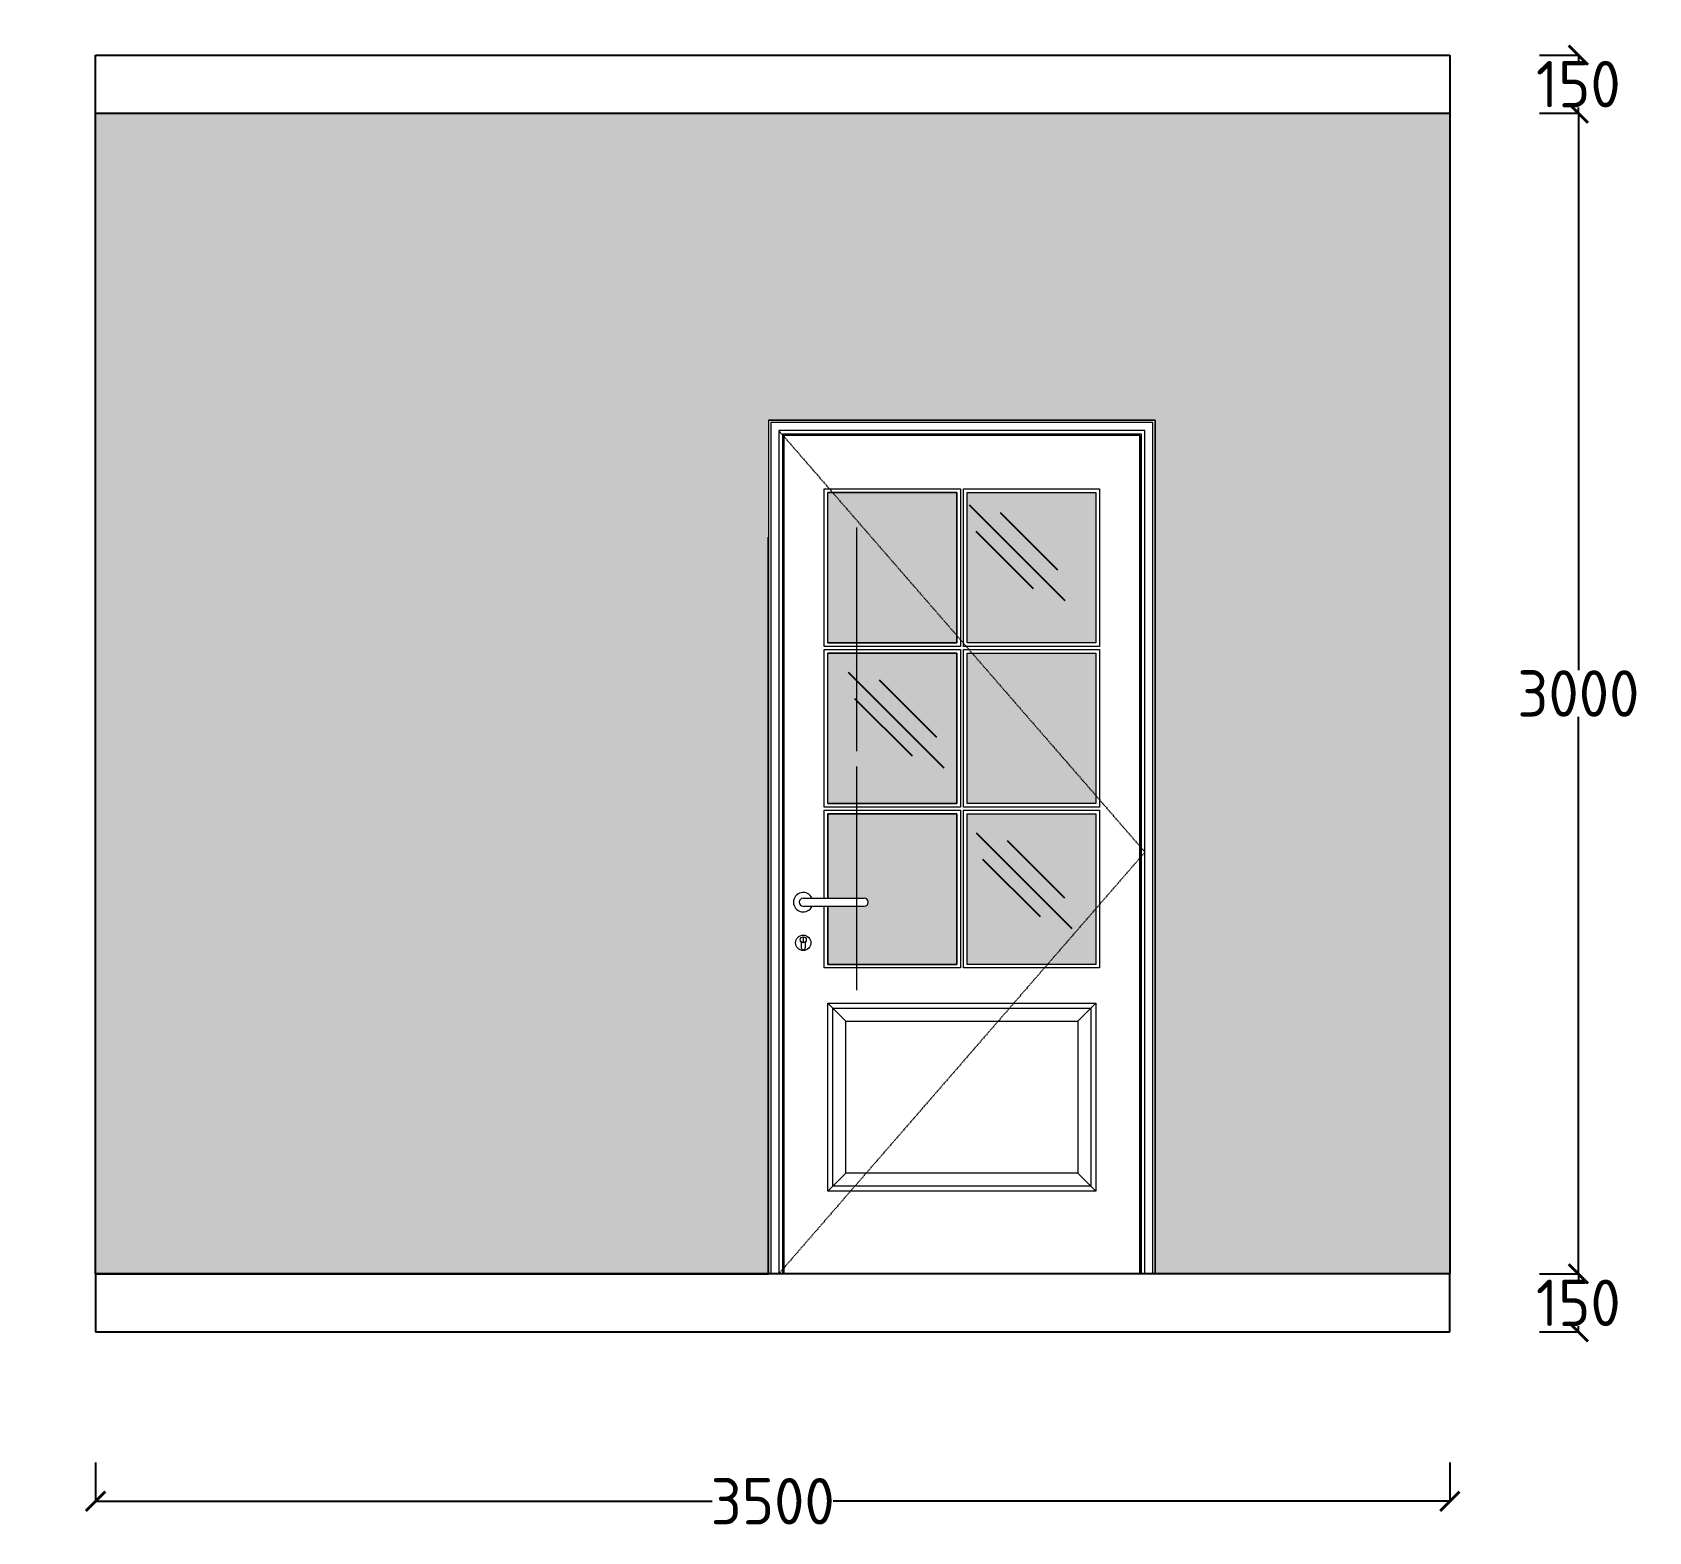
# Model space of a CAD drawing. Header units: inches. Extents: x -59797 to 874375, y -412711 to 5867.
# Drawn here: x 411793 to 415970, y -205606 to -201731 of the extents above; entities that cross this region are included whole.
import ezdxf

# ---------------------------------------------------------------- set-up
doc = ezdxf.new("R2010")
doc.units = ezdxf.units.IN
doc.header["$MEASUREMENT"] = 0
doc.linetypes.add('HIDDEN', pattern=[0.375, 0.25, -0.125])
for name, color, linetype, lineweight in [('0_11mm_Line_Weight', 8, 'Continuous', 9), ('Doors', 3, 'Continuous', 20), ('Window_Pivot_Lines', 91, 'Continuous', 9)]:
    doc.layers.add(name, color=color, linetype=linetype, lineweight=lineweight)
doc.layers.add('HATCH', color=7, linetype='Continuous')
doc.styles.get("Standard").update_dxf_attribs({"font": 'GOST Common.ttf'})
doc.dimstyles.new('Copy of Standard', dxfattribs={"dimtxt": 120, "dimasz": 50, "dimexe": 0.18, "dimexo": 0.0625, "dimgap": 0.09, "dimtad": 0, "dimtih": 1, "dimtoh": 1, "dimdec": 0, "dimzin": 0, "dimdsep": 46, "dimtxsty": 'Standard', "dimblk": 'ARCHTICK', "dimcen": 0.09, "dimclrd": 250, "dimadec": 0, "dimazin": 0, "dimtfac": 1, "dimtdec": 0, "dimtofl": 0, "dimtmove": 0, "dimatfit": 3, "dimldrblk": 'ARCHTICK', "dimfxl": 100, "dimfxlon": 1, "dimtolj": 1, "dimtzin": 0, "dimarcsym": 0})

# ---------------------------------------------------------------- blocks, each defined once
blk = doc.blocks.new('A$C394067A6')
at = {"layer": 'HATCH', "color": 8}
for p, q in [((0, 0), (235.5, 235.5)), ((18.1, 75.6), (159.3, 216.9)), ((78.1, 29.4), (219.4, 170.7))]:
    blk.add_line(p, q, dxfattribs=at)
blk = doc.blocks.new('_ArchTick')
at = {"color": 0, "linetype": 'ByBlock', "const_width": 0.15}
blk.add_lwpolyline([(-0.5, -0.5), (0.5, 0.5)], dxfattribs=at)
blk = doc.blocks.new('*D325')
at = {"color": 0, "lineweight": -2, "transparency": 16777216}
for p, q in [((415688.2, -204939.8), (415788.4, -204939.8)), ((415688.2, -205089.8), (415788.4, -205089.8))]:
    blk.add_line(p, q, dxfattribs=at)
at = {"color": 250, "lineweight": -2, "transparency": 16777216}
for p, q in [((415788.2, -204939.8), (415788.2, -204954.7)), ((415788.2, -205089.8), (415788.2, -205074.9))]:
    blk.add_line(p, q, dxfattribs=at)
at = {"layer": 'Defpoints', "color": 0, "transparency": 16777216}
for p in [(415456.1, -204939.8), (415788.2, -204939.8), (415456.1, -205089.8)]:
    blk.add_point(p, dxfattribs=at)
at = {"color": 250, "lineweight": -2, "transparency": 16777216, "xscale": 50, "yscale": 50, "zscale": 50}
for p, rotation in [((415788.2, -204939.8), 90), ((415788.2, -205089.8), 270)]:
    blk.add_blockref('_ArchTick', p, dxfattribs=dict(at, rotation=rotation))
at = {"color": 0, "transparency": 16777216, "insert": (415788.2, -205014.8), "char_height": 120, "attachment_point": 5}
blk.add_mtext('\\A1;150', dxfattribs=at)
blk = doc.blocks.new('*D326')
at = {"color": 0, "lineweight": -2, "transparency": 16777216}
for p, q in [((415688.2, -201939.8), (415788.4, -201939.8)), ((415688.2, -204939.8), (415788.4, -204939.8))]:
    blk.add_line(p, q, dxfattribs=at)
at = {"color": 250, "lineweight": -2, "transparency": 16777216}
for p, q in [((415788.2, -201939.8), (415788.2, -203379.7)), ((415788.2, -204939.8), (415788.2, -203499.9))]:
    blk.add_line(p, q, dxfattribs=at)
at = {"layer": 'Defpoints', "color": 0, "transparency": 16777216}
for p in [(415456.1, -201939.8), (415788.2, -201939.8), (415456.1, -204939.8)]:
    blk.add_point(p, dxfattribs=at)
at = {"color": 250, "lineweight": -2, "transparency": 16777216, "xscale": 50, "yscale": 50, "zscale": 50}
for p, rotation in [((415788.2, -201939.8), 90), ((415788.2, -204939.8), 270)]:
    blk.add_blockref('_ArchTick', p, dxfattribs=dict(at, rotation=rotation))
at = {"color": 0, "transparency": 16777216, "insert": (415788.2, -203439.8), "char_height": 120, "attachment_point": 5}
blk.add_mtext('\\A1;3000', dxfattribs=at)
blk = doc.blocks.new('*D327')
at = {"color": 0, "lineweight": -2, "transparency": 16777216}
for p, q in [((415688.2, -201789.8), (415788.4, -201789.8)), ((415688.2, -201939.8), (415788.4, -201939.8))]:
    blk.add_line(p, q, dxfattribs=at)
at = {"color": 250, "lineweight": -2, "transparency": 16777216}
for p, q in [((415788.2, -201789.8), (415788.2, -201804.7)), ((415788.2, -201939.8), (415788.2, -201924.9))]:
    blk.add_line(p, q, dxfattribs=at)
at = {"layer": 'Defpoints', "color": 0, "transparency": 16777216}
for p in [(415456.1, -201789.8), (415788.2, -201789.8), (415456.1, -201939.8)]:
    blk.add_point(p, dxfattribs=at)
at = {"color": 250, "lineweight": -2, "transparency": 16777216, "xscale": 50, "yscale": 50, "zscale": 50}
for p, rotation in [((415788.2, -201789.8), 90), ((415788.2, -201939.8), 270)]:
    blk.add_blockref('_ArchTick', p, dxfattribs=dict(at, rotation=rotation))
at = {"color": 0, "transparency": 16777216, "insert": (415788.2, -201864.8), "char_height": 120, "attachment_point": 5}
blk.add_mtext('\\A1;150', dxfattribs=at)
blk = doc.blocks.new('*D332')
at = {"color": 0, "lineweight": -2, "transparency": 16777216}
for p, q in [((411956.1, -205427.6), (411956.1, -205527.7)), ((415456.1, -205427.6), (415456.1, -205527.7))]:
    blk.add_line(p, q, dxfattribs=at)
at = {"color": 250, "lineweight": -2, "transparency": 16777216}
for p, q in [((411956.1, -205527.6), (413550, -205527.6)), ((415456.1, -205527.6), (413862.1, -205527.6))]:
    blk.add_line(p, q, dxfattribs=at)
at = {"layer": 'Defpoints', "color": 0, "transparency": 16777216}
for p in [(411956.1, -205089.8), (415456.1, -205089.8), (415456.1, -205527.6)]:
    blk.add_point(p, dxfattribs=at)
at = {"color": 250, "lineweight": -2, "transparency": 16777216, "xscale": 50, "yscale": 50, "zscale": 50, "rotation": 180}
blk.add_blockref('_ArchTick', (411956.1, -205527.6), dxfattribs=at)
at = {"color": 250, "lineweight": -2, "transparency": 16777216, "xscale": 50, "yscale": 50, "zscale": 50}
blk.add_blockref('_ArchTick', (415456.1, -205527.6), dxfattribs=at)
at = {"color": 0, "transparency": 16777216, "insert": (413706.1, -205527.6), "char_height": 120, "attachment_point": 5}
blk.add_mtext('\\A1;3500', dxfattribs=at)

msp = doc.modelspace()

# ---------------------------------------------------------------- hatches: boundary and pattern name
at = {"true_color": 0xc7c8ca, "transparency": 33554687}
h = msp.add_hatch(color=9, dxfattribs=at)
h.dxf.hatch_style = 1
h.paths.add_polyline_path([(398884.5, -201901.2), (397384.5, -201901.2), (397384.5, -204901.2), (398884.5, -204901.2)])
h.paths.add_polyline_path([(401352.5, -201730.9), (399917.5, -201730.9), (399917.5, -204730.9), (401352.5, -204730.9)])
h.paths.add_polyline_path([(404408.8, -201766.8), (402408.8, -201766.8), (402408.8, -204766.8), (404408.8, -204766.8)])
h.paths.add_polyline_path([(411183.1, -201859.3), (405883.1, -201859.3), (405883.1, -204859.3), (406320.2, -204859.3), (406320.2, -204821.1), (406320.2, -202789.3), (406320.2, -202759.3), (406747.2, -202759.3), (406997.7, -202759.3), (407027.7, -202759.3), (408422.8, -202759.3), (409788, -202759.3), (411183.1, -202759.3)])
h.paths.add_polyline_path([(413695.1, -202733.5), (414694.9, -202733.5), (414694.9, -204939.8), (415456.1, -204939.8), (415456.1, -201939.8), (411956.1, -201939.8), (411956.1, -204939.8), (413695.1, -204939.8)])
h.paths.add_polyline_path([(409758, -203609.3), (409100.4, -203609.3), (409100.4, -204009.3), (409758, -204009.3)], flags=17)
h.paths.add_polyline_path([(409818, -202789.3), (409818, -202759.3), (409788, -202759.3), (409788, -204859.3), (409818, -204859.3), (409818, -204449.3)], flags=17)
h.paths.add_polyline_path([(410475.5, -203609.3), (409818, -203609.3), (409818, -203791.8), (409848.7, -203791.8), (409879.5, -203791.8), (409910.2, -203791.8), (409941, -203791.8), (410000.9, -203791.8), (410031.7, -203791.8), (410091.6, -203791.8), (410110.3, -203791.8), (410155.7, -203791.8), (410186.4, -203791.8), (410217.2, -203791.8), (410247.9, -203791.8), (410278.7, -203791.8), (410303.6, -203791.8), (410352.4, -203791.8), (410371, -203791.8), (410391.1, -203791.8), (410411.9, -203791.8), (410443.2, -203791.8), (410475.5, -203791.8)], flags=17)
h.paths.add_polyline_path([(410475.5, -203189.3), (409818, -203189.3), (409818, -203371.8), (409848.7, -203371.8), (409879.5, -203371.8), (409910.2, -203371.8), (409941, -203371.8), (410000.9, -203371.8), (410031.7, -203371.8), (410091.6, -203371.8), (410110.3, -203371.8), (410155.7, -203371.8), (410186.4, -203371.8), (410217.2, -203371.8), (410247.9, -203371.8), (410278.7, -203371.8), (410303.6, -203371.8), (410352.4, -203371.8), (410371, -203371.8), (410391.1, -203371.8), (410411.9, -203371.8), (410443.2, -203371.8), (410475.5, -203371.8)], flags=17)
h.paths.add_polyline_path([(409758, -203189.3), (409100.4, -203189.3), (409100.4, -203371.8), (409131.2, -203371.8), (409161.9, -203371.8), (409192.7, -203371.8), (409223.4, -203371.8), (409283.3, -203371.8), (409314.1, -203371.8), (409374, -203371.8), (409392.7, -203371.8), (409438.1, -203371.8), (409468.9, -203371.8), (409499.6, -203371.8), (409530.4, -203371.8), (409561.1, -203371.8), (409586, -203371.8), (409634.8, -203371.8), (409653.4, -203371.8), (409673.5, -203371.8), (409694.3, -203371.8), (409725.6, -203371.8), (409758, -203371.8)], flags=17)
h.paths.add_polyline_path([(409758, -202789.3), (409100.4, -202789.3), (409100.4, -202951.8), (409131.2, -202951.8), (409161.9, -202951.8), (409192.7, -202951.8), (409223.4, -202951.8), (409283.3, -202951.8), (409314.1, -202951.8), (409374, -202951.8), (409392.7, -202951.8), (409438.1, -202951.8), (409468.9, -202951.8), (409499.6, -202951.8), (409530.4, -202951.8), (409561.1, -202951.8), (409586, -202951.8), (409634.8, -202951.8), (409653.4, -202951.8), (409673.5, -202951.8), (409694.3, -202951.8), (409694.3, -203169.3), (409758, -203169.3)], flags=17)
h.paths.add_polyline_path([(410475.5, -202789.3), (409818, -202789.3), (409818, -202951.8), (409848.7, -202951.8), (409879.5, -202951.8), (409910.2, -202951.8), (409941, -202951.8), (410000.9, -202951.8), (410031.7, -202951.8), (410091.6, -202951.8), (410110.3, -202951.8), (410155.7, -202951.8), (410186.4, -202951.8), (410217.2, -202951.8), (410247.9, -202951.8), (410278.7, -202951.8), (410303.6, -202951.8), (410352.4, -202951.8), (410371, -202951.8), (410391.1, -202951.8), (410411.9, -202951.8), (410443.2, -202951.8), (410475.5, -202951.8)], flags=17)
h.paths.add_polyline_path([(411153.1, -202789.3), (410495.5, -202789.3), (410495.5, -202951.8), (410526.3, -202951.8), (410557.1, -202951.8), (410587.8, -202951.8), (410618.6, -202951.8), (410678.5, -202951.8), (410709.2, -202951.8), (410769.1, -202951.8), (410787.9, -202951.8), (410833.2, -202951.8), (410864, -202951.8), (410894.7, -202951.8), (410925.5, -202951.8), (410956.3, -202951.8), (410981.1, -202951.8), (411029.9, -202951.8), (411048.6, -202951.8), (411068.7, -202951.8), (411089.4, -202951.8), (411120.8, -202951.8), (411153.1, -202951.8)], flags=17)
h.paths.add_polyline_path([(411153.1, -203189.3), (410495.5, -203189.3), (410495.5, -203371.8), (410526.3, -203371.8), (410557.1, -203371.8), (410587.8, -203371.8), (410618.6, -203371.8), (410678.5, -203371.8), (410709.2, -203371.8), (410769.1, -203371.8), (410787.9, -203371.8), (410833.2, -203371.8), (410864, -203371.8), (410894.7, -203371.8), (410925.5, -203371.8), (410956.3, -203371.8), (410981.1, -203371.8), (411029.9, -203371.8), (411048.6, -203371.8), (411068.7, -203371.8), (411089.4, -203371.8), (411120.8, -203371.8), (411153.1, -203371.8)], flags=17)
h.paths.add_polyline_path([(411153.1, -203609.3), (410495.5, -203609.3), (410495.5, -203791.8), (410526.3, -203791.8), (410557.1, -203791.8), (411153.1, -203791.8)], flags=17)
h.paths.add_polyline_path([(411153.1, -204029.3), (410495.5, -204029.3), (410495.5, -204211.8), (410540.5, -204211.8), (410540.5, -204230), (410540.9, -204230.9), (410568.9, -204218.3), (410582.6, -204248.6), (410609.3, -204230.6), (410639.2, -204275.1), (410662.4, -204252.3), (410690.1, -204280.6), (410712.3, -204257.2), (410738.6, -204282.2), (410755.4, -204263.9), (410915.7, -204411), (410898.8, -204429.3), (411153.1, -204429.3)], flags=17)
h.paths.add_polyline_path([(410475.5, -204029.3), (409818, -204029.3), (409818, -204211.8), (409866.8, -204211.8), (409885.4, -204211.8), (409905.5, -204211.8), (409926.3, -204211.8), (409957.6, -204211.8), (409989.9, -204211.8), (409989.9, -204429.3), (410475.5, -204429.3)], flags=17)
h.paths.add_polyline_path([(409080.4, -204029.3), (408422.8, -204029.3), (408422.8, -204211.8), (408471.6, -204211.8), (408490.3, -204211.8), (408510.4, -204211.8), (408531.1, -204211.8), (408562.5, -204211.8), (408594.8, -204211.8), (408594.8, -204429.3), (409080.4, -204429.3)], flags=17)
h.paths.add_polyline_path([(409080.4, -203609.3), (408422.8, -203609.3), (408422.8, -203791.8), (408453.6, -203791.8), (408484.4, -203791.8), (408515.1, -203791.8), (408545.9, -203791.8), (408605.8, -203791.8), (408636.5, -203791.8), (408696.4, -203791.8), (408715.2, -203791.8), (408760.5, -203791.8), (408791.3, -203791.8), (408822, -203791.8), (408852.8, -203791.8), (408883.6, -203791.8), (408908.4, -203791.8), (408957.2, -203791.8), (408975.9, -203791.8), (408996, -203791.8), (409016.7, -203791.8), (409048.1, -203791.8), (409080.4, -203791.8)], flags=17)
h.paths.add_polyline_path([(409080.4, -203189.3), (408422.8, -203189.3), (408422.8, -203371.8), (408453.6, -203371.8), (408484.4, -203371.8), (408515.1, -203371.8), (408545.9, -203371.8), (408605.8, -203371.8), (408636.5, -203371.8), (408696.4, -203371.8), (408715.2, -203371.8), (408760.5, -203371.8), (408791.3, -203371.8), (408822, -203371.8), (408852.8, -203371.8), (408883.6, -203371.8), (408908.4, -203371.8), (408957.2, -203371.8), (408975.9, -203371.8), (408996, -203371.8), (409016.7, -203371.8), (409048.1, -203371.8), (409080.4, -203371.8)], flags=17)
h.paths.add_polyline_path([(407715.3, -203189.3), (407057.7, -203189.3), (407057.7, -203371.8), (407088.5, -203371.8), (407119.2, -203371.8), (407150, -203371.8), (407180.7, -203371.8), (407240.6, -203371.8), (407271.4, -203371.8), (407331.3, -203371.8), (407350.1, -203371.8), (407395.4, -203371.8), (407426.2, -203371.8), (407456.9, -203371.8), (407487.7, -203371.8), (407518.4, -203371.8), (407543.3, -203371.8), (407592.1, -203371.8), (407610.7, -203371.8), (407630.8, -203371.8), (407651.6, -203371.8), (407682.9, -203371.8), (407715.3, -203371.8)], flags=17)
h.paths.add_polyline_path([(407715.3, -203609.3), (407057.7, -203609.3), (407057.7, -203791.8), (407088.5, -203791.8), (407119.2, -203791.8), (407150, -203791.8), (407180.7, -203791.8), (407240.6, -203791.8), (407271.4, -203791.8), (407331.3, -203791.8), (407350.1, -203791.8), (407395.4, -203791.8), (407426.2, -203791.8), (407456.9, -203791.8), (407487.7, -203791.8), (407518.4, -203791.8), (407543.3, -203791.8), (407592.1, -203791.8), (407610.7, -203791.8), (407630.8, -203791.8), (407651.6, -203791.8), (407682.9, -203791.8), (407715.3, -203791.8)], flags=17)
h.paths.add_polyline_path([(408392.8, -203609.3), (407735.3, -203609.3), (407735.3, -203791.8), (407766, -203791.8), (407796.8, -203791.8), (407827.6, -203791.8), (407858.3, -203791.8), (407918.2, -203791.8), (407949, -203791.8), (408008.9, -203791.8), (408027.6, -203791.8), (408073, -203791.8), (408103.7, -203791.8), (408134.5, -203791.8), (408165.2, -203791.8), (408196, -203791.8), (408220.9, -203791.8), (408269.7, -203791.8), (408288.3, -203791.8), (408308.4, -203791.8), (408329.2, -203791.8), (408360.5, -203791.8), (408392.8, -203791.8)], flags=17)
h.paths.add_polyline_path([(408392.8, -203189.3), (407735.3, -203189.3), (407735.3, -203371.8), (407766, -203371.8), (407796.8, -203371.8), (407827.6, -203371.8), (407858.3, -203371.8), (407918.2, -203371.8), (407949, -203371.8), (408008.9, -203371.8), (408027.6, -203371.8), (408073, -203371.8), (408103.7, -203371.8), (408134.5, -203371.8), (408165.2, -203371.8), (408196, -203371.8), (408220.9, -203371.8), (408269.7, -203371.8), (408288.3, -203371.8), (408308.4, -203371.8), (408329.2, -203371.8), (408360.5, -203371.8), (408392.8, -203371.8)], flags=17)
h.paths.add_polyline_path([(408392.8, -202789.3), (407735.3, -202789.3), (407735.3, -202951.8), (407766, -202951.8), (407796.8, -202951.8), (407827.6, -202951.8), (407858.3, -202951.8), (407918.2, -202951.8), (407949, -202951.8), (408008.9, -202951.8), (408027.6, -202951.8), (408073, -202951.8), (408103.7, -202951.8), (408134.5, -202951.8), (408165.2, -202951.8), (408196, -202951.8), (408220.9, -202951.8), (408269.7, -202951.8), (408288.3, -202951.8), (408308.4, -202951.8), (408329.2, -202951.8), (408360.5, -202951.8), (408392.8, -202951.8)], flags=17)
h.paths.add_polyline_path([(407715.3, -202789.3), (407057.7, -202789.3), (407057.7, -202951.8), (407088.5, -202951.8), (407119.2, -202951.8), (407150, -202951.8), (407180.7, -202951.8), (407240.6, -202951.8), (407271.4, -202951.8), (407331.3, -202951.8), (407350.1, -202951.8), (407395.4, -202951.8), (407426.2, -202951.8), (407456.9, -202951.8), (407487.7, -202951.8), (407518.4, -202951.8), (407543.3, -202951.8), (407592.1, -202951.8), (407610.7, -202951.8), (407630.8, -202951.8), (407651.6, -202951.8), (407682.9, -202951.8), (407715.3, -202951.8)], flags=17)
h.paths.add_polyline_path([(409080.4, -202789.3), (408422.8, -202789.3), (408422.8, -202951.8), (408453.6, -202951.8), (408484.4, -202951.8), (408515.1, -202951.8), (408545.9, -202951.8), (408605.8, -202951.8), (408636.5, -202951.8), (408696.4, -202951.8), (408715.2, -202951.8), (408760.5, -202951.8), (408791.3, -202951.8), (408822, -202951.8), (408852.8, -202951.8), (408883.6, -202951.8), (408908.4, -202951.8), (408957.2, -202951.8), (408975.9, -202951.8), (408996, -202951.8), (409016.7, -202951.8), (409048.1, -202951.8), (409080.4, -202951.8)], flags=17)
h.paths.add_polyline_path([(406997.7, -202789.3), (406777.2, -202789.3), (406747.2, -202789.3), (406340.2, -202789.3), (406340.2, -202951.8), (406370.9, -202951.8), (406401.7, -202951.8), (406432.4, -202951.8), (406463.2, -202951.8), (406523.1, -202951.8), (406553.8, -202951.8), (406613.7, -202951.8), (406632.5, -202951.8), (406677.8, -202951.8), (406708.6, -202951.8), (406739.4, -202951.8), (406770.1, -202951.8), (406800.9, -202951.8), (406825.7, -202951.8), (406874.5, -202951.8), (406893.2, -202951.8), (406913.3, -202951.8), (406934, -202951.8), (406934, -203169.3), (406997.7, -203169.3)], flags=17)
h.paths.add_polyline_path([(406997.7, -203189.3), (406340.2, -203189.3), (406340.2, -203371.8), (406370.9, -203371.8), (406401.7, -203371.8), (406432.4, -203371.8), (406463.2, -203371.8), (406523.1, -203371.8), (406553.8, -203371.8), (406613.7, -203371.8), (406632.5, -203371.8), (406677.8, -203371.8), (406708.6, -203371.8), (406739.4, -203371.8), (406770.1, -203371.8), (406800.9, -203371.8), (406825.7, -203371.8), (406874.5, -203371.8), (406893.2, -203371.8), (406913.3, -203371.8), (406934, -203371.8), (406965.4, -203371.8), (406997.7, -203371.8)], flags=17)
h.paths.add_polyline_path([(406997.7, -203609.3), (406340.2, -203609.3), (406340.2, -204009.3), (406997.7, -204009.3)], flags=17)
h.paths.add_polyline_path([(406997.7, -204029.3), (406340.2, -204029.3), (406340.2, -204211.8), (406997.7, -204211.8)], flags=17)
h.paths.add_polyline_path([(407715.3, -204029.3), (407057.7, -204029.3), (407057.7, -204211.8), (407106.5, -204211.8), (407125.1, -204211.8), (407145.2, -204211.8), (407166, -204211.8), (407197.3, -204211.8), (407229.7, -204211.8), (407229.7, -204429.3), (407715.3, -204429.3)], flags=17)
h.paths.add_polyline_path([(408392.8, -204029.3), (407735.3, -204029.3), (407735.3, -204211.8), (407780.3, -204211.8), (407780.3, -204230), (407780.6, -204230.9), (407808.7, -204218.3), (407822.3, -204248.6), (407849, -204230.6), (407879, -204275.1), (407902.2, -204252.3), (407929.8, -204280.6), (407952.1, -204257.2), (407978.4, -204282.2), (407995.2, -204263.9), (408155.4, -204411), (408138.6, -204429.3), (408392.8, -204429.3)], flags=17)
at = {"true_color": 0xadddf7, "transparency": 33554687}
h = msp.add_hatch(color=141, dxfattribs=at)
h.dxf.hatch_style = 1
h.paths.add_polyline_path([(414541.6, -202920.1), (414208.3, -202920.1), (414208.3, -203308.9), (414541.6, -203308.9)])
h.paths.add_polyline_path([(414181.6, -202920.1), (413860.7, -202920.1), (414181.6, -203289.7)], flags=17)
h.paths.add_polyline_path([(413860.7, -202920.1), (413848.4, -202920.1), (413848.4, -203308.9), (414181.6, -203308.9), (414181.6, -203289.7)])
h.paths.add_polyline_path([(414181.6, -203335.6), (413848.4, -203335.6), (413848.4, -203724.4), (414181.6, -203724.4)])
h.paths.add_polyline_path([(414221.5, -203335.6), (414208.3, -203335.6), (414208.3, -203724.4), (414541.6, -203724.4), (414541.6, -203704.1)])
h.paths.add_polyline_path([(414541.6, -203335.6), (414221.5, -203335.6), (414541.6, -203704.1)], flags=17)
h.paths.add_polyline_path([(414541.6, -203751.1), (414208.3, -203751.1), (414208.3, -204139.9), (414416.4, -204139.9), (414541.6, -203995.8)])
h.paths.add_polyline_path([(414541.6, -203995.8), (414416.4, -204139.9), (414541.6, -204139.9)], flags=17)
h.paths.add_polyline_path([(414181.6, -203751.1), (413922.9, -203751.1), (413922.9, -203968.8), (413942.5, -203968.8, -1), (413942.5, -203989.8), (413922.9, -203989.8), (413922.9, -204139.9), (414181.6, -204139.9)])
h.paths.add_polyline_path([(413922.9, -203751.1), (413848.4, -203751.1), (413848.4, -203968.8), (413922.9, -203968.8)])
h.paths.add_polyline_path([(413922.9, -203989.8), (413848.4, -203989.8), (413848.4, -204139.9), (413922.9, -204139.9)])

# ---------------------------------------------------------------- linework, layer by layer
at = {"color": 7}
for p, q in [((411956.1, -201939.8), (411956.1, -201789.8)), ((411956.1, -201789.8), (415456.1, -201789.8)), ((415456.1, -201789.8), (415456.1, -201939.8)), ((413695.1, -204939.8), (413695.1, -203035.4)), ((411956.1, -204939.8), (413695.1, -204939.8)), ((411956.1, -204939.8), (411956.1, -205089.8)), ((414694.9, -204939.8), (413695.1, -204939.8)), ((415456.1, -205089.8), (415456.1, -204939.8)), ((411956.1, -205089.8), (415456.1, -205089.8))]:
    msp.add_line(p, q, dxfattribs=at)
at = {"color": 251, "true_color": 0x636466}
msp.add_line((414654.8, -202773.1), (414654.8, -204939.8), dxfattribs=at)
at = {"color": 7}
msp.add_lwpolyline([(411956.1, -204939.8), (411956.1, -201939.8), (415456.1, -201939.8), (415456.1, -204939.8), (411956.1, -204939.8)], dxfattribs=at)
at = {"layer": '0_11mm_Line_Weight'}
for p, q in [((413695.1, -202733.5), (413695.1, -204939.8)), ((413695.1, -202733.5), (414694.9, -202733.5)), ((414668.2, -204939.8), (414668.2, -202760.1)), ((414694.9, -202733.5), (414694.9, -204939.8)), ((413734.7, -202773.1), (413734.7, -204939.8)), ((414654.8, -202773.1), (413734.7, -202773.1)), ((414181.6, -202920.1), (413848.4, -202920.1)), ((414181.6, -203308.9), (414181.6, -202920.1)), ((414208.3, -203308.9), (414208.3, -202920.1)), ((414208.3, -202920.1), (414541.6, -202920.1)), ((414541.6, -202920.1), (414541.6, -203308.9)), ((413922.9, -203010.9), (413922.9, -203588.8)), ((413848.4, -203308.9), (414181.6, -203308.9)), ((414181.6, -203335.6), (413848.4, -203335.6)), ((414181.6, -203724.4), (414181.6, -203335.6)), ((414541.6, -203308.9), (414208.3, -203308.9)), ((414208.3, -203724.4), (414208.3, -203335.6)), ((414208.3, -203335.6), (414541.6, -203335.6)), ((414541.6, -203335.6), (414541.6, -203724.4)), ((413922.9, -203628.4), (413922.9, -204206.3)), ((413848.4, -203724.4), (414181.6, -203724.4)), ((414541.6, -203724.4), (414208.3, -203724.4)), ((413848.4, -203751.1), (413848.4, -203968.8)), ((414181.6, -203751.1), (413848.4, -203751.1)), ((414181.6, -204139.9), (414181.6, -203751.1)), ((414208.3, -204139.9), (414208.3, -203751.1)), ((414208.3, -203751.1), (414541.6, -203751.1)), ((414541.6, -203751.1), (414541.6, -204139.9)), ((413848.4, -203989.8), (413848.4, -204139.9)), ((413848.4, -204139.9), (414181.6, -204139.9)), ((414541.6, -204139.9), (414208.3, -204139.9)), ((413848.4, -204239.9), (414541.6, -204239.9)), ((413848.4, -204726.5), (413848.4, -204239.9)), ((413895, -204286.5), (413848.4, -204239.9)), ((413861.7, -204253.2), (414528.2, -204253.2)), ((413861.7, -204713.1), (413861.7, -204253.2)), ((414494.9, -204286.5), (414541.6, -204239.9)), ((414528.2, -204253.2), (414528.2, -204713.1)), ((414541.6, -204239.9), (414541.6, -204726.5)), ((413895, -204286.5), (414494.9, -204286.5)), ((413895, -204679.8), (413895, -204286.5)), ((414494.9, -204286.5), (414494.9, -204679.8)), ((413895, -204679.8), (413848.4, -204726.5)), ((414494.9, -204679.8), (413895, -204679.8)), ((414494.9, -204679.8), (414541.6, -204726.5)), ((414541.6, -204726.5), (413848.4, -204726.5)), ((414528.2, -204713.1), (413861.7, -204713.1))]:
    msp.add_line(p, q, dxfattribs=at)
for points in [[(414694.9, -204939.8), (414694.9, -202733.5), (413695.1, -202733.5), (413695.1, -204939.8)], [(414688.6, -204939.8), (414688.6, -202739.8), (413701.4, -202739.8), (413701.4, -204939.8)], [(414668.2, -204939.8), (414668.2, -202760.1), (413721.7, -202760.1), (413721.7, -204939.8)], [(414658.8, -204939.8), (414658.8, -202769.6), (413731.2, -202769.6), (413731.2, -204939.8)], [(413838.9, -203968.8), (413838.9, -203741.6), (414191.1, -203741.6), (414191.1, -204149.3), (413838.9, -204149.3), (413838.9, -203989.8)], [(413848.4, -203968.8), (413848.4, -203751.1), (414181.6, -203751.1), (414181.6, -204139.9), (413848.4, -204139.9), (413848.4, -203989.8)]]:
    msp.add_lwpolyline(points, dxfattribs=at)
for points in [[(414191.1, -203318.4), (413838.9, -203318.4), (413838.9, -202910.7), (414191.1, -202910.7)], [(414181.6, -203308.9), (413848.4, -203308.9), (413848.4, -202920.1), (414181.6, -202920.1)], [(414551, -203318.4), (414198.9, -203318.4), (414198.9, -202910.7), (414551, -202910.7)], [(414541.6, -203308.9), (414208.3, -203308.9), (414208.3, -202920.1), (414541.6, -202920.1)], [(414191.1, -203733.9), (413838.9, -203733.9), (413838.9, -203326.1), (414191.1, -203326.1)], [(414181.6, -203724.4), (413848.4, -203724.4), (413848.4, -203335.6), (414181.6, -203335.6)], [(414551, -203733.9), (414198.9, -203733.9), (414198.9, -203326.1), (414551, -203326.1)], [(414541.6, -203724.4), (414208.3, -203724.4), (414208.3, -203335.6), (414541.6, -203335.6)], [(414551, -204149.3), (414198.9, -204149.3), (414198.9, -203741.6), (414551, -203741.6)], [(414541.6, -204139.9), (414208.3, -204139.9), (414208.3, -203751.1), (414541.6, -203751.1)]]:
    msp.add_lwpolyline(points, close=True, dxfattribs=at)
at = {"layer": 'Doors', "color": 8}
for p, q in [((413785, -203968.8), (413942.5, -203968.8)), ((413785, -203989.8), (413942.5, -203989.8)), ((413779.8, -204082.3), (413779.8, -204096.9)), ((413784.4, -204071.6), (413784.4, -204081.3)), ((413784.4, -204071.6), (413785.7, -204071.6)), ((413784.4, -204081.3), (413785.7, -204081.3)), ((413785.7, -204081.3), (413785.7, -204071.6)), ((413790.3, -204082.3), (413790.3, -204096.9))]:
    msp.add_line(p, q, dxfattribs=at)
for centre, radius in [((413785, -204084.3), 19.9), ((413785, -204076.5), 7.87)]:
    msp.add_circle(centre, radius, dxfattribs=at)
for centre, radius, start, end in [((413785, -203979.3), 25.2, 24.6243, 335.3757), ((413785, -203979.3), 10.5, 90, 270), ((413942.5, -203979.3), 10.5, 270, 90), ((413785, -204096.9), 5.25, 180, 0)]:
    msp.add_arc(centre, radius, start, end, dxfattribs=at)
at = {"layer": 'Window_Pivot_Lines', "color": 9, "linetype": 'HIDDEN', "ltscale": 10}
msp.add_lwpolyline([(413721.7, -202760.1), (414668.2, -203849.9), (413721.7, -204939.8)], dxfattribs=at)

# ---------------------------------------------------------------- block references
at = {"layer": '0_11mm_Line_Weight', "xscale": -1.049698792253107, "yscale": 1.049698792253107, "zscale": 1.049698792253107}
for p in [(414462.1, -203200.2), (414149, -203633.1), (414479.8, -204048.2)]:
    msp.add_blockref('A$C394067A6', p, dxfattribs=at)

# ---------------------------------------------------------------- dimensions: what is measured, and where the dimension line sits
at = {"color": 7}
for base, p1, p2, picture, middle in [((415788.2, -201789.8), (415456.1, -201939.8), (415456.1, -201789.8), '*D327', (415788.2, -201864.8)), ((415788.2, -201939.8), (415456.1, -204939.8), (415456.1, -201939.8), '*D326', (415788.2, -203439.8))]:
    dim = msp.add_linear_dim(base=base, p1=p1, p2=p2, angle=90, dimstyle='Copy of Standard', override={"dimtmove": 1}, dxfattribs=at)
    dim.commit()
    dim.dimension.update_dxf_attribs({"geometry": picture, "text_midpoint": middle})
dim = msp.add_linear_dim(base=(415788.2, -204939.8), p1=(415456.1, -205089.8), p2=(415456.1, -204939.8), angle=90, dimstyle='Copy of Standard', dxfattribs=at)
dim.commit()
dim.dimension.update_dxf_attribs({"geometry": '*D325', "text_midpoint": (415788.2, -205014.8)})
dim = msp.add_linear_dim(base=(415456.1, -205527.6), p1=(411956.1, -205089.8), p2=(415456.1, -205089.8), dimstyle='Copy of Standard', dxfattribs=at)
dim.commit()
dim.dimension.update_dxf_attribs({"geometry": '*D332', "text_midpoint": (413706.1, -205527.6)})

doc.saveas('drawing.dxf')
